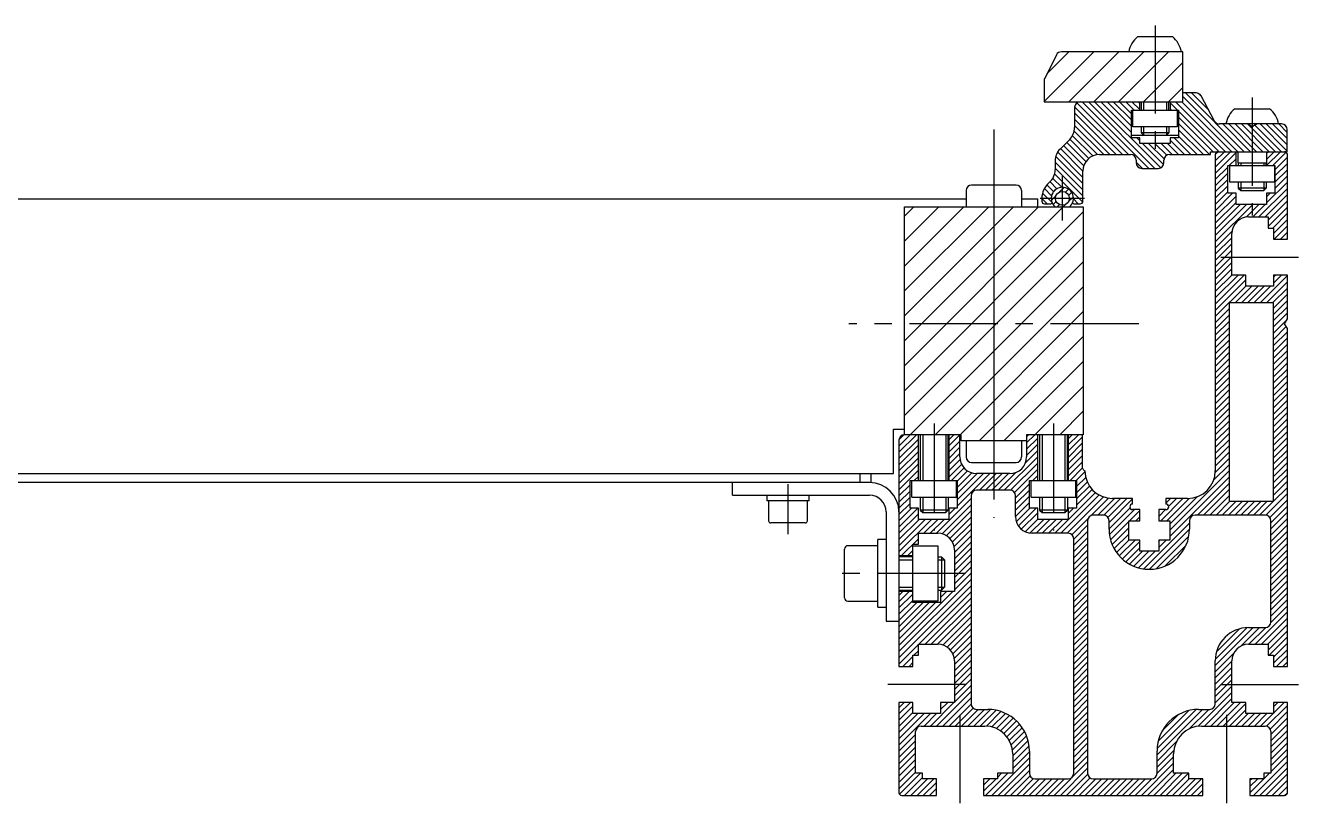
# Model space of a CAD drawing. Extents: x -10 to 3974, y -8 to 1001.
# Drawn here: x 3744.4 to 3973.7, y 66 to 206.8 of the extents above; entities that cross this region are included whole.
import ezdxf

# ---------------------------------------------------------------- set-up
doc = ezdxf.new("R2010")
doc.units = 0
doc.header["$LTSCALE"] = 0.5
doc.linetypes.add('CENTER', pattern=[50.8, 31.75, -6.35, 6.35, -6.35])
for name, color, linetype in [('MSM_CENTER', 1, 'CENTER'), ('MSM_CONTINUOUS', 7, 'CONTINUOUS'), ('MSM_NARROW', 5, 'CONTINUOUS')]:
    doc.layers.add(name, color=color, linetype=linetype)

msp = doc.modelspace()

# ---------------------------------------------------------------- linework, layer by layer
at = {"layer": 'MSM_CENTER'}
for p, q in [((3947.9, 206.75), (3947.9, 183.5)), ((3965.4, 193.75), (3965.4, 172.5)), ((3918.85, 188), (3918.85, 118)), ((3931.2, 171.6), (3931.2, 179.6)), ((3927.2, 175.6), (3935.2, 175.6)), ((3959.75, 165), (3973.75, 165)), ((3944.95, 153), (3892.75, 153)), ((3908.1, 135), (3908.1, 115.75)), ((3929.6, 135), (3929.6, 115.75)), ((3881.75, 124.1), (3881.75, 115.1)), ((3913.75, 108), (3889.95, 108)), ((3913.75, 88), (3899.75, 88)), ((3959.75, 88), (3973.75, 88)), ((3912.75, 82.5), (3912.75, 66)), ((3960.75, 82.5), (3960.75, 66))]:
    msp.add_line(p, q, dxfattribs=at)
at = {"layer": 'MSM_CONTINUOUS'}
for p, q in [((3944.77, 204.75), (3951.02, 204.75)), ((3952.9, 202), (3931.02, 202)), ((3952.9, 193), (3952.9, 202)), ((3930.12, 201.45), (3928.01, 197.21)), ((3927.9, 196.76), (3927.9, 193)), ((3927.9, 193), (3952.9, 193)), ((3945.15, 191.5), (3945.15, 193)), ((3945.4, 193), (3945.4, 191.5)), ((3950.4, 191.5), (3950.4, 193)), ((3950.65, 193), (3950.65, 191.5)), ((3955.3, 194.6), (3952.9, 194.6)), ((3958.62, 189.53), (3956.18, 194.07)), ((3933.4, 192), (3933.4, 188.34)), ((3943.65, 191.5), (3952.15, 191.5)), ((3943.65, 186.5), (3943.65, 191.5)), ((3943.9, 188.5), (3943.9, 191.5)), ((3951.9, 191.5), (3951.9, 188.5)), ((3952.15, 191.5), (3952.15, 186.5)), ((3962.27, 191.75), (3968.52, 191.75)), ((3951.9, 188.5), (3943.9, 188.5)), ((3945.4, 188.5), (3945.4, 187.43)), ((3950.4, 188.5), (3950.4, 187.43)), ((3970.7, 189), (3959.5, 189)), ((3965.4, 188.5), (3964.53, 189)), ((3966.27, 189), (3965.4, 188.5)), ((3932.52, 186.22), (3930.78, 184.48)), ((3943.65, 187), (3952.15, 187)), ((3945.15, 186.5), (3943.65, 186.5)), ((3945.15, 185.5), (3945.15, 186.5)), ((3950.4, 187.43), (3945.4, 187.43)), ((3945.4, 187.43), (3945.83, 187)), ((3949.97, 187), (3950.4, 187.43)), ((3950.65, 186.5), (3950.65, 185.5)), ((3952.15, 186.5), (3950.65, 186.5)), ((3971.7, 184), (3971.7, 188)), ((3950.65, 185.5), (3945.15, 185.5)), ((3957.9, 184), (3971.7, 184)), ((3957.9, 183.5), (3957.9, 184)), ((3962.5, 181.5), (3962.5, 184)), ((3962.8, 184), (3962.8, 182)), ((3968, 184), (3968, 181.5)), ((3929.9, 182.36), (3929.9, 180.74)), ((3937.9, 183.5), (3943.5, 183.5)), ((3944.5, 182.5), (3944.5, 182)), ((3949.5, 182), (3949.5, 182.5)), ((3950.5, 183.5), (3957.9, 183.5)), ((3958.75, 183.5), (3958.75, 126.51)), ((3961, 181.5), (3969.5, 181.5)), ((3961, 176.5), (3961, 181.5)), ((3961.4, 178.5), (3961.4, 181.5)), ((3962.8, 182), (3968, 182)), ((3962.9, 182), (3962.9, 181.5)), ((3967.9, 181.5), (3967.9, 182)), ((3969.4, 181.5), (3969.4, 178.5)), ((3969.5, 181.5), (3969.5, 176.5)), ((3971.75, 168.25), (3971.75, 183.5)), ((3934.9, 175.1), (3934.9, 180.5)), ((3945.5, 181), (3948.5, 181)), ((3913.85, 177), (3913.85, 174.08)), ((3922.85, 178), (3914.85, 178)), ((3923.85, 177), (3923.85, 174.08)), ((3969.4, 178.5), (3961.4, 178.5)), ((3962.9, 178.5), (3962.9, 177.43)), ((3967.9, 177.43), (3962.9, 177.43)), ((3962.9, 177.43), (3963.33, 177)), ((3963.33, 177), (3967.47, 177)), ((3967.47, 177), (3967.9, 177.43)), ((3967.9, 178.5), (3967.9, 177.43)), ((3539.65, 175.5), (3913.85, 175.5)), ((3923.85, 175.5), (3926.75, 175.5)), ((3926.75, 174.08), (3926.75, 175.5)), ((3927.5, 175.6), (3927.5, 175.1)), ((3928, 174.6), (3929.11, 174.6)), ((3933.29, 174.6), (3934.4, 174.6)), ((3962.5, 176.5), (3961, 176.5)), ((3962.5, 174.5), (3962.5, 176.5)), ((3968, 174.5), (3962.5, 174.5)), ((3968, 176.5), (3968, 174.5)), ((3969.5, 176.5), (3968, 176.5)), ((3902.75, 174.08), (3934.95, 174.08)), ((3902.75, 133), (3902.75, 174.08)), ((3918.85, 174.08), (3918.85, 131.92)), ((3934.95, 174.08), (3934.95, 133)), ((3964.75, 172.25), (3968.25, 172.25)), ((3968.25, 172.25), (3968.25, 170.25)), ((3968.25, 170.25), (3969.25, 170.25)), ((3969.25, 170.25), (3969.25, 168.25)), ((3961.75, 161.75), (3961.75, 169.25)), ((3969.25, 168.25), (3971.75, 168.25)), ((3964.25, 161.75), (3961.75, 161.75)), ((3964.25, 159.75), (3964.25, 161.75)), ((3971.75, 161.75), (3969.25, 161.75)), ((3969.25, 161.75), (3969.25, 159.75)), ((3971.75, 153.87), (3971.75, 161.75)), ((3969.25, 159.75), (3964.25, 159.75)), ((3969.25, 156.75), (3961.25, 156.75)), ((3961.25, 156.75), (3961.25, 121)), ((3969.25, 121), (3969.25, 156.75)), ((3971.25, 153), (3971.75, 153.87)), ((3971.75, 152.13), (3971.25, 153)), ((3971.75, 91.25), (3971.75, 152.13)), ((3900.75, 126), (3900.75, 134)), ((3900.75, 134), (3902.75, 134)), ((3901.75, 132), (3901.75, 91.25)), ((3912.95, 133), (3902.75, 133)), ((3905.25, 124.75), (3905.25, 133)), ((3905.6, 133), (3905.6, 124.75)), ((3910.6, 124.75), (3910.6, 133)), ((3910.75, 133), (3910.75, 124.75)), ((3912.75, 129), (3912.75, 133)), ((3912.95, 131.92), (3912.95, 133)), ((3924.75, 131.92), (3912.95, 131.92)), ((3913.85, 131.92), (3913.85, 129)), ((3923.85, 131.92), (3923.85, 129)), ((3924.75, 133), (3924.75, 129)), ((3934.95, 133), (3924.75, 133)), ((3926.75, 124.75), (3926.75, 133)), ((3927.1, 133), (3927.1, 124.75)), ((3932.1, 124.75), (3932.1, 133)), ((3932.25, 133), (3932.25, 124.75)), ((3934.85, 126.91), (3934.85, 133)), ((3914.85, 128), (3922.85, 128)), ((3552.75, 126), (3900.75, 126)), ((3896.75, 124.4), (3556.75, 124.4)), ((3871.75, 122.1), (3871.75, 124.4)), ((3894.75, 124.4), (3894.75, 126)), ((3896.75, 124.4), (3896.75, 126)), ((3903.75, 124.75), (3912.25, 124.75)), ((3903.75, 119.75), (3903.75, 124.75)), ((3904.1, 121.75), (3904.1, 124.75)), ((3912.1, 121.75), (3912.1, 124.75)), ((3912.25, 124.75), (3912.25, 119.75)), ((3921.75, 126), (3915.75, 126)), ((3925.25, 124.75), (3933.75, 124.75)), ((3925.25, 119.75), (3925.25, 124.75)), ((3925.6, 121.75), (3925.6, 124.75)), ((3933.6, 121.75), (3933.6, 124.75)), ((3933.75, 124.75), (3933.75, 119.75)), ((3871.75, 122.1), (3896.45, 122.1)), ((3877.95, 122.1), (3877.95, 121.1)), ((3885.55, 121.1), (3885.55, 122.1)), ((3904.1, 121.75), (3912.1, 121.75)), ((3905.6, 121.75), (3905.6, 119.43)), ((3910.6, 121.75), (3910.6, 119.43)), ((3914.75, 122), (3914.75, 84.5)), ((3921.75, 123), (3915.75, 123)), ((3922.75, 118.25), (3922.75, 122)), ((3925.6, 121.75), (3933.6, 121.75)), ((3927.1, 121.75), (3927.1, 119.43)), ((3932.1, 121.75), (3932.1, 119.43)), ((3885.55, 121.1), (3877.95, 121.1)), ((3878.25, 121.1), (3878.25, 117.5)), ((3885.25, 117.5), (3885.25, 121.1)), ((3905.25, 119.75), (3903.75, 119.75)), ((3905.25, 117.75), (3905.25, 119.75)), ((3910.6, 119.43), (3905.6, 119.43)), ((3905.6, 119.43), (3906.03, 119)), ((3910.17, 119), (3910.6, 119.43)), ((3910.75, 119.75), (3910.75, 117.75)), ((3912.25, 119.75), (3910.75, 119.75)), ((3926.75, 119.75), (3925.25, 119.75)), ((3926.75, 117.75), (3926.75, 119.75)), ((3932.1, 119.43), (3927.1, 119.43)), ((3927.1, 119.43), (3927.53, 119)), ((3931.67, 119), (3932.1, 119.43)), ((3932.25, 119.75), (3932.25, 117.75)), ((3933.75, 119.75), (3932.25, 119.75)), ((3943.85, 121.51), (3940.25, 121.51)), ((3943.85, 120.51), (3943.85, 121.51)), ((3945.15, 119.51), (3943.85, 119.51)), ((3945.15, 117.51), (3945.15, 119.51)), ((3948.55, 119.51), (3948.55, 117.51)), ((3949.85, 119.51), (3948.55, 119.51)), ((3949.85, 121.51), (3949.85, 120.51)), ((3953.75, 121.51), (3949.85, 121.51)), ((3961.25, 121), (3969.25, 121)), ((3884.85, 117.1), (3878.65, 117.1)), ((3899.45, 119.1), (3899.45, 99.4)), ((3910.75, 117.75), (3905.25, 117.75)), ((3906.03, 119), (3910.17, 119)), ((3932.25, 117.75), (3926.75, 117.75)), ((3927.53, 119), (3931.67, 119)), ((3935.75, 117.5), (3935.75, 72)), ((3938.6, 118.5), (3936.75, 118.5)), ((3939.6, 116), (3939.6, 117.5)), ((3943.15, 117.51), (3945.15, 117.51)), ((3943.15, 114.01), (3943.15, 117.51)), ((3948.55, 117.51), (3950.55, 117.51)), ((3950.55, 117.51), (3950.55, 114.01)), ((3954.1, 117.5), (3954.1, 116)), ((3967.75, 118.5), (3955.1, 118.5)), ((3968.75, 99.25), (3968.75, 117.5)), ((3905.25, 115.25), (3908.75, 115.25)), ((3905.25, 113.25), (3905.25, 115.25)), ((3932.25, 115.25), (3925.75, 115.25)), ((3891.95, 103.6), (3891.95, 112.4)), ((3897.95, 113), (3892.55, 113)), ((3897.95, 101.9), (3897.95, 114.1)), ((3899.45, 114.1), (3897.95, 114.1)), ((3904.25, 102.75), (3904.25, 113.25)), ((3904.25, 113.25), (3905.25, 113.25)), ((3904.25, 113), (3908.75, 113)), ((3908.75, 113), (3908.75, 103)), ((3933.25, 72), (3933.25, 114.25)), ((3945.15, 114.01), (3943.15, 114.01)), ((3945.15, 112.01), (3945.15, 114.01)), ((3948.55, 114.01), (3948.55, 112.01)), ((3950.55, 114.01), (3948.55, 114.01)), ((3901.75, 111.25), (3904.25, 111.25)), ((3904.25, 111), (3901.75, 111)), ((3908.75, 111), (3909.41, 111)), ((3909.95, 110.46), (3909.41, 111)), ((3909.41, 111), (3909.41, 105)), ((3909.95, 110.46), (3909.95, 105.54)), ((3911.75, 112.25), (3911.75, 104.75)), ((3948.55, 112.01), (3945.15, 112.01)), ((3909.41, 105), (3909.95, 105.54)), ((3901.75, 105), (3904.25, 105)), ((3904.25, 104.75), (3901.75, 104.75)), ((3908.75, 105), (3909.41, 105)), ((3909.25, 104.75), (3909.25, 102.75)), ((3911.75, 104.75), (3909.25, 104.75)), ((3892.55, 103), (3897.95, 103)), ((3897.95, 101.9), (3899.45, 101.9)), ((3908.75, 103), (3904.25, 103)), ((3909.25, 102.75), (3904.25, 102.75)), ((3899.45, 99.4), (3901.75, 99.4)), ((3964.75, 98.25), (3967.75, 98.25)), ((3905.25, 95.25), (3908.75, 95.25)), ((3905.25, 93.25), (3905.25, 95.25)), ((3964.75, 95.25), (3968.25, 95.25)), ((3968.25, 95.25), (3968.25, 93.25)), ((3904.25, 91.25), (3904.25, 93.25)), ((3904.25, 93.25), (3905.25, 93.25)), ((3911.75, 92.25), (3911.75, 84.75)), ((3958.75, 84.5), (3958.75, 92.25)), ((3961.75, 84.75), (3961.75, 92.25)), ((3968.25, 93.25), (3969.25, 93.25)), ((3969.25, 93.25), (3969.25, 91.25)), ((3901.75, 91.25), (3904.25, 91.25)), ((3969.25, 91.25), (3971.75, 91.25)), ((3901.75, 84.75), (3901.75, 68.5)), ((3904.25, 84.75), (3901.75, 84.75)), ((3904.25, 82.75), (3904.25, 84.75)), ((3909.25, 82.75), (3904.25, 82.75)), ((3909.25, 84.75), (3909.25, 82.75)), ((3911.75, 84.75), (3909.25, 84.75)), ((3915.75, 83.5), (3917.75, 83.5)), ((3955.75, 83.5), (3957.75, 83.5)), ((3964.25, 84.75), (3961.75, 84.75)), ((3964.25, 82.75), (3964.25, 84.75)), ((3969.25, 82.75), (3964.25, 82.75)), ((3969.25, 84.75), (3969.25, 82.75)), ((3971.75, 84.75), (3969.25, 84.75)), ((3971.75, 68.5), (3971.75, 84.75)), ((3905.75, 80.5), (3917.25, 80.5)), ((3956.25, 80.5), (3967.75, 80.5)), ((3904.75, 72), (3904.75, 79.5)), ((3968.75, 79.5), (3968.75, 72)), ((3925.25, 76), (3925.25, 72)), ((3948.25, 72), (3948.25, 76)), ((3922.25, 75.5), (3922.25, 72)), ((3951.25, 72), (3951.25, 75.5)), ((3906, 72), (3904.75, 72)), ((3906, 71), (3906, 72)), ((3919.5, 72), (3919.5, 71)), ((3922.25, 72), (3919.5, 72)), ((3954, 72), (3951.25, 72)), ((3954, 71), (3954, 72)), ((3967.5, 72), (3967.5, 71)), ((3968.75, 72), (3967.5, 72)), ((3908.5, 71), (3906, 71)), ((3908.5, 68), (3908.5, 71)), ((3917, 71), (3917, 68)), ((3919.5, 71), (3917, 71)), ((3926.25, 71), (3932.25, 71)), ((3936.75, 71), (3947.25, 71)), ((3956.5, 71), (3954, 71)), ((3956.5, 68), (3956.5, 71)), ((3965, 71), (3965, 68)), ((3967.5, 71), (3965, 71)), ((3902.25, 68), (3908.5, 68)), ((3917, 68), (3956.5, 68)), ((3965, 68), (3971.25, 68))]:
    msp.add_line(p, q, dxfattribs=at)
msp.add_circle((3931.2, 175.6), 1.25, dxfattribs=at)
for centre, radius, start, end in [((3947.81, 201.1), 4.75, 129.7731, 169.0684), ((3947.99, 201.1), 4.75, 10.9316, 50.2269), ((3931.02, 201), 1, 90, 153.4349), ((3928.9, 196.76), 1, 153.4349, 180), ((3934.4, 192), 1, 90, 180), ((3955.3, 193.6), 1, 28.1786, 90), ((3965.31, 188.1), 4.75, 129.7731, 169.0684), ((3965.49, 188.1), 4.75, 10.9316, 50.2269), ((3930.4, 188.34), 3, 315, 0), ((3959.5, 190), 1, 208.1786, 270), ((3970.7, 188), 1, 360, 90), ((3932.9, 182.36), 3, 135, 180), ((3959.25, 183.5), 0.5, 90, 180), ((3971.25, 183.5), 0.5, 360, 90), ((3937.9, 180.5), 3, 90, 180), ((3943.5, 182.5), 1, 360, 90), ((3945.5, 182), 1, 180, 270), ((3948.5, 182), 1, 270, 0), ((3950.5, 182.5), 1, 90, 180), ((3926.9, 180.74), 3, 309.9255, 360), ((3914.85, 177), 1, 90, 180), ((3922.85, 177), 1, 0, 90), ((3931.2, 175.6), 3.7, 129.9255, 180), ((3931.2, 175.6), 2, 310.5358, 229.4642), ((3928, 175.1), 0.5, 180, 270), ((3929.11, 174.9), 0.3, 270, 333.3458), ((3933.29, 174.9), 0.3, 206.6542, 270), ((3934.4, 175.1), 0.5, 270, 360), ((3964.75, 169.25), 3, 90, 180), ((3902.75, 132), 1, 90, 180), ((3915.75, 129), 3, 180, 270), ((3914.85, 129), 1, 180, 270), ((3921.75, 129), 3, 270, 0), ((3922.85, 129), 1, 270, 360), ((3935.73, 127.38), 1, 208.5701, 241.4299), ((3940.25, 126.51), 5, 180, 270), ((3953.75, 126.51), 5, 270, 360), ((3896.45, 119.1), 5.3, 0, 90), ((3896.45, 119.1), 3, 360, 90), ((3915.75, 122), 1, 90, 180), ((3921.75, 122), 1, 360, 90), ((3943.85, 120.01), 0.5, 90, 270), ((3949.85, 120.01), 0.5, 270, 90), ((3878.65, 117.5), 0.4, 180, 270), ((3884.85, 117.5), 0.4, 270, 0), ((3925.75, 118.25), 3, 180, 270), ((3936.75, 117.5), 1, 90, 180), ((3938.6, 117.5), 1, 360, 90), ((3955.1, 117.5), 1, 90, 180), ((3967.75, 117.5), 1, 360, 90), ((3908.75, 112.25), 3, 360, 90), ((3932.25, 114.25), 1, 360, 90), ((3946.85, 116), 7.25, 180, 0), ((3892.55, 112.4), 0.6, 90, 180), ((3892.55, 103.6), 0.6, 180, 270), ((3967.75, 99.25), 1, 270, 0), ((3964.75, 92.25), 6, 90, 180), ((3908.75, 92.25), 3, 360, 90), ((3964.75, 92.25), 3, 90, 180), ((3915.75, 84.5), 1, 180, 270), ((3917.75, 76), 7.5, 0, 90), ((3955.75, 76), 7.5, 90, 180), ((3957.75, 84.5), 1, 270, 0), ((3905.75, 79.5), 1, 90, 180), ((3917.25, 75.5), 5, 0, 90), ((3956.25, 75.5), 5, 90, 180), ((3967.75, 79.5), 1, 360, 90), ((3926.25, 72), 1, 180, 270), ((3932.25, 72), 1, 270, 0), ((3936.75, 72), 1, 180, 270), ((3947.25, 72), 1, 270, 0), ((3902.25, 68.5), 0.5, 180, 270), ((3971.25, 68.5), 0.5, 270, 0)]:
    msp.add_arc(centre, radius, start, end, dxfattribs=at)
at = {"layer": 'MSM_NARROW'}
for p, q in [((3927.9, 193.03), (3936.87, 202)), ((3928.42, 198.04), (3932.38, 202)), ((3932.36, 193), (3941.36, 202)), ((3936.85, 193), (3945.85, 202)), ((3941.34, 193), (3950.34, 202)), ((3945.83, 193), (3952.9, 200.07)), ((3950.32, 193), (3952.9, 195.58)), ((3943.13, 183.5), (3933.82, 192.81)), ((3946.75, 181), (3934.75, 193)), ((3947.88, 181), (3935.88, 193)), ((3948.91, 181.09), (3937, 193)), ((3943.65, 187.47), (3938.12, 193)), ((3943.65, 188.59), (3939.24, 193)), ((3943.65, 189.72), (3940.37, 193)), ((3943.65, 190.84), (3941.49, 193)), ((3944.11, 191.5), (3942.61, 193)), ((3945.15, 191.58), (3943.73, 193)), ((3945.15, 192.71), (3944.86, 193)), ((3945.83, 193), (3945.83, 191.5)), ((3949.97, 193), (3949.97, 191.5)), ((3951.97, 191.5), (3950.65, 192.82)), ((3960.59, 184), (3951.59, 193)), ((3961.71, 184), (3952.71, 193)), ((3962.84, 184), (3952.9, 193.94)), ((3963.96, 184), (3953.36, 194.6)), ((3957.54, 191.55), (3954.48, 194.6)), ((3956.24, 193.96), (3955.68, 194.52)), ((3940.89, 183.5), (3933.4, 190.99)), ((3942.01, 183.5), (3933.41, 192.1)), ((3950.85, 191.5), (3950.65, 191.7)), ((3959.47, 184), (3952.15, 191.32)), ((3939.76, 183.5), (3933.4, 189.86)), ((3938.64, 183.5), (3933.4, 188.74)), ((3945.83, 188.5), (3945.83, 187)), ((3949.97, 188.5), (3949.97, 187)), ((3958.35, 184), (3952.15, 190.2)), ((3957.72, 183.5), (3952.15, 189.07)), ((3965.08, 184), (3960.08, 189)), ((3966.2, 184), (3961.2, 189)), ((3967.33, 184), (3962.33, 189)), ((3968.45, 184), (3963.45, 189)), ((3969.57, 184), (3964.62, 188.95)), ((3970.69, 184), (3965.9, 188.79)), ((3971.7, 184.12), (3966.82, 189)), ((3971.7, 185.24), (3967.94, 189)), ((3971.7, 186.36), (3969.06, 189)), ((3971.7, 187.49), (3970.19, 189)), ((3935.97, 182.8), (3932.54, 186.24)), ((3936.66, 183.23), (3933.02, 186.88)), ((3937.54, 183.48), (3933.33, 187.69)), ((3945.15, 185.97), (3944.62, 186.5)), ((3953.23, 183.5), (3950.65, 186.08)), ((3954.36, 183.5), (3951.36, 186.5)), ((3956.6, 183.5), (3952.15, 187.95)), ((3955.48, 183.5), (3952.15, 186.83)), ((3934.9, 179.38), (3930.35, 183.93)), ((3934.9, 180.51), (3930.85, 184.55)), ((3935.06, 181.47), (3931.41, 185.11)), ((3935.44, 182.21), (3931.98, 185.68)), ((3949.44, 181.68), (3945.62, 185.5)), ((3949.53, 182.72), (3946.74, 185.5)), ((3950, 183.37), (3947.87, 185.5)), ((3950.99, 183.5), (3948.99, 185.5)), ((3952.11, 183.5), (3950.11, 185.5)), ((3957.85, 183.5), (3957.9, 183.55)), ((3958.75, 183.47), (3959.28, 184)), ((3958.75, 182.35), (3960.4, 184)), ((3958.75, 181.23), (3961.52, 184)), ((3958.75, 180.1), (3962.5, 183.85)), ((3968, 181.5), (3970.5, 184)), ((3968, 182.62), (3969.38, 184)), ((3968, 183.74), (3968.26, 184)), ((3969.13, 181.5), (3971.54, 183.91)), ((3934.9, 177.14), (3929.9, 182.14)), ((3934.9, 178.26), (3930.01, 183.15)), ((3945.63, 181), (3944.5, 182.13)), ((3958.75, 178.98), (3961, 181.23)), ((3961.27, 181.5), (3962.5, 182.73)), ((3962.39, 181.5), (3962.5, 181.61)), ((3963.33, 182), (3963.33, 181.5)), ((3967.47, 182), (3967.47, 181.5)), ((3969.5, 180.75), (3971.75, 183)), ((3969.5, 179.63), (3971.75, 181.88)), ((3931.08, 177.59), (3929.47, 179.2)), ((3934.87, 174.93), (3929.8, 179.99)), ((3934.9, 176.02), (3929.9, 181.02)), ((3958.75, 177.86), (3961, 180.11)), ((3958.75, 176.74), (3961, 178.99)), ((3969.5, 178.51), (3971.75, 180.76)), ((3969.5, 177.38), (3971.75, 179.63)), ((3929.25, 176.05), (3927.95, 177.36)), ((3929.61, 176.81), (3928.4, 178.02)), ((3930.21, 177.34), (3928.98, 178.57)), ((3929.53, 176.7), (3930.09, 177.27)), ((3930.69, 176.74), (3931.52, 177.57)), ((3931.78, 176.71), (3932.33, 177.25)), ((3932.33, 176.13), (3932.88, 176.68)), ((3958.75, 175.61), (3961, 177.86)), ((3958.75, 174.49), (3961, 176.74)), ((3963.33, 178.5), (3963.33, 177)), ((3966.61, 172.25), (3971.75, 177.39)), ((3967.47, 178.5), (3967.47, 177)), ((3968, 174.76), (3971.75, 178.51)), ((3902.75, 145.43), (3931.85, 174.54)), ((3928.46, 174.6), (3927.5, 175.56)), ((3929.36, 174.82), (3927.63, 176.55)), ((3929.23, 175.28), (3930.06, 176.11)), ((3929.55, 174.47), (3930.09, 175.02)), ((3930.28, 174.08), (3930.67, 174.47)), ((3932.26, 174.95), (3933.18, 175.86)), ((3934.07, 174.6), (3933.2, 175.48)), ((3958.75, 173.37), (3961.88, 176.5)), ((3958.75, 172.25), (3962.5, 176)), ((3958.75, 171.12), (3962.5, 174.87)), ((3958.75, 170), (3963.25, 174.5)), ((3958.75, 168.88), (3964.37, 174.5)), ((3958.75, 167.76), (3965.49, 174.5)), ((3964.34, 172.22), (3966.62, 174.5)), ((3965.49, 172.25), (3967.74, 174.5)), ((3967.73, 172.25), (3971.75, 176.27)), ((3968, 175.88), (3968.62, 176.5)), ((3968.25, 171.64), (3971.75, 175.14)), ((3902.75, 172.37), (3904.46, 174.08)), ((3902.75, 167.88), (3908.95, 174.08)), ((3902.75, 163.39), (3913.44, 174.08)), ((3902.75, 158.9), (3917.93, 174.08)), ((3902.75, 154.41), (3922.42, 174.08)), ((3902.75, 149.92), (3926.91, 174.08)), ((3902.75, 140.94), (3934.95, 173.14)), ((3968.25, 170.52), (3971.75, 174.02)), ((3969.1, 170.25), (3971.75, 172.9)), ((3969.25, 169.28), (3971.75, 171.78)), ((3969.35, 168.25), (3971.75, 170.65)), ((3902.75, 136.45), (3934.95, 168.65)), ((3958.75, 166.63), (3961.78, 169.66)), ((3958.75, 165.51), (3961.75, 168.51)), ((3970.47, 168.25), (3971.75, 169.53)), ((3971.59, 168.25), (3971.75, 168.41)), ((3958.75, 164.39), (3961.75, 167.39)), ((3958.75, 163.27), (3961.75, 166.27)), ((3903.79, 133), (3934.95, 164.16)), ((3958.75, 162.14), (3961.75, 165.14)), ((3958.75, 161.02), (3961.75, 164.02)), ((3958.75, 159.9), (3961.75, 162.9)), ((3958.75, 158.78), (3961.75, 161.78)), ((3958.75, 157.65), (3962.85, 161.75)), ((3958.75, 156.53), (3963.97, 161.75)), ((3958.75, 155.41), (3964.25, 160.91)), ((3966.83, 156.75), (3971.75, 161.67)), ((3969.25, 161.42), (3969.58, 161.75)), ((3969.25, 160.29), (3970.71, 161.75)), ((3908.28, 133), (3934.95, 159.67)), ((3958.75, 154.29), (3964.25, 159.79)), ((3962.34, 156.75), (3965.34, 159.75)), ((3963.46, 156.75), (3966.46, 159.75)), ((3964.58, 156.75), (3967.58, 159.75)), ((3965.71, 156.75), (3968.71, 159.75)), ((3967.95, 156.75), (3971.75, 160.55)), ((3969.07, 156.75), (3971.75, 159.43)), ((3969.25, 155.8), (3971.75, 158.3)), ((3969.25, 154.68), (3971.75, 157.18)), ((3969.25, 153.56), (3971.75, 156.06)), ((3912.77, 133), (3934.95, 155.18)), ((3958.75, 153.16), (3961.25, 155.66)), ((3958.75, 152.04), (3961.25, 154.54)), ((3969.25, 152.44), (3971.75, 154.94)), ((3969.25, 151.31), (3971.68, 153.74)), ((3958.75, 150.92), (3961.25, 153.42)), ((3958.75, 149.79), (3961.25, 152.29)), ((3969.25, 150.19), (3971.55, 152.49)), ((3969.25, 149.07), (3971.75, 151.57)), ((3916.18, 131.92), (3934.95, 150.69)), ((3958.75, 148.67), (3961.25, 151.17)), ((3958.75, 147.55), (3961.25, 150.05)), ((3969.25, 147.95), (3971.75, 150.45)), ((3969.25, 146.82), (3971.75, 149.32)), ((3958.75, 146.43), (3961.25, 148.93)), ((3958.75, 145.3), (3961.25, 147.8)), ((3969.25, 145.7), (3971.75, 148.2)), ((3969.25, 144.58), (3971.75, 147.08)), ((3920.67, 131.92), (3934.95, 146.2)), ((3958.75, 144.18), (3961.25, 146.68)), ((3958.75, 143.06), (3961.25, 145.56)), ((3969.25, 143.46), (3971.75, 145.96)), ((3969.25, 142.33), (3971.75, 144.83)), ((3958.75, 141.94), (3961.25, 144.44)), ((3958.75, 140.81), (3961.25, 143.31)), ((3969.25, 141.21), (3971.75, 143.71)), ((3969.25, 140.09), (3971.75, 142.59)), ((3926.24, 133), (3934.95, 141.71)), ((3958.75, 139.69), (3961.25, 142.19)), ((3958.75, 138.57), (3961.25, 141.07)), ((3958.75, 137.45), (3961.25, 139.95)), ((3969.25, 138.97), (3971.75, 141.47)), ((3969.25, 137.84), (3971.75, 140.34)), ((3958.75, 136.32), (3961.25, 138.82)), ((3958.75, 135.2), (3961.25, 137.7)), ((3969.25, 136.72), (3971.75, 139.22)), ((3969.25, 135.6), (3971.75, 138.1)), ((3930.73, 133), (3934.95, 137.22)), ((3958.75, 134.08), (3961.25, 136.58)), ((3958.75, 132.96), (3961.25, 135.46)), ((3969.25, 134.48), (3971.75, 136.98)), ((3969.25, 133.35), (3971.75, 135.85)), ((3958.75, 131.83), (3961.25, 134.33)), ((3958.75, 130.71), (3961.25, 133.21)), ((3969.25, 132.23), (3971.75, 134.73)), ((3969.25, 131.11), (3971.75, 133.61)), ((3901.75, 130.96), (3903.79, 133)), ((3901.75, 129.84), (3904.91, 133)), ((3901.75, 128.72), (3905.25, 132.22)), ((3901.75, 127.59), (3905.25, 131.09)), ((3901.76, 132.1), (3902.65, 132.99)), ((3906.03, 133), (3906.03, 124.75)), ((3910.17, 133), (3910.17, 124.75)), ((3910.75, 132.1), (3911.65, 133)), ((3910.75, 130.98), (3912.75, 132.98)), ((3910.75, 129.86), (3912.75, 131.86)), ((3924.75, 132.63), (3925.12, 133)), ((3924.75, 131.51), (3926.24, 133)), ((3924.75, 130.39), (3926.75, 132.39)), ((3924.75, 129.27), (3926.75, 131.27)), ((3927.53, 133), (3927.53, 124.75)), ((3931.67, 133), (3931.67, 124.75)), ((3932.25, 131.15), (3934.1, 133)), ((3932.25, 132.28), (3932.97, 133)), ((3932.25, 130.03), (3934.85, 132.63)), ((3932.25, 128.91), (3934.85, 131.51)), ((3958.75, 129.59), (3961.25, 132.09)), ((3958.75, 128.47), (3961.25, 130.97)), ((3969.25, 129.99), (3971.75, 132.49)), ((3969.25, 128.86), (3971.75, 131.36)), ((3901.75, 126.47), (3905.25, 129.97)), ((3901.75, 125.35), (3905.25, 128.85)), ((3910.75, 128.74), (3912.75, 130.74)), ((3910.75, 127.61), (3912.75, 129.61)), ((3910.75, 126.49), (3912.79, 128.53)), ((3920.73, 123), (3926.75, 129.02)), ((3924.55, 127.94), (3926.75, 130.14)), ((3932.25, 127.79), (3934.85, 130.39)), ((3932.25, 126.66), (3934.85, 129.26)), ((3958.73, 126.2), (3961.25, 128.72)), ((3958.75, 127.34), (3961.25, 129.84)), ((3969.25, 127.74), (3971.75, 130.24)), ((3969.25, 126.62), (3971.75, 129.12)), ((3901.75, 124.23), (3905.25, 127.73)), ((3901.75, 123.1), (3905.25, 126.6)), ((3910.75, 125.37), (3913.06, 127.68)), ((3911.25, 124.75), (3913.51, 127.01)), ((3912.25, 124.62), (3914.11, 126.49)), ((3919.61, 123), (3922.81, 126.2)), ((3921.85, 123), (3926.75, 127.9)), ((3922.56, 122.59), (3926.75, 126.78)), ((3932.25, 125.54), (3934.85, 128.14)), ((3932.58, 124.75), (3934.85, 127.02)), ((3933.71, 124.75), (3935.26, 126.31)), ((3950.55, 115.78), (3961.25, 126.48)), ((3958.44, 124.79), (3961.25, 127.6)), ((3969.25, 125.5), (3971.75, 128)), ((3969.25, 124.37), (3971.75, 126.87)), ((3901.75, 121.98), (3903.75, 123.98)), ((3904.52, 124.75), (3905.25, 125.48)), ((3912.25, 123.5), (3914.88, 126.13)), ((3912.25, 121.26), (3916.99, 126)), ((3912.25, 122.38), (3915.87, 126)), ((3912.25, 120.13), (3918.12, 126)), ((3916.24, 123), (3919.24, 126)), ((3917.36, 123), (3920.36, 126)), ((3918.48, 123), (3921.48, 126)), ((3922.75, 121.65), (3925.25, 124.15)), ((3925.85, 124.75), (3926.75, 125.65)), ((3933.75, 123.67), (3935.4, 125.32)), ((3933.75, 122.55), (3935.68, 124.48)), ((3950.55, 114.65), (3961.25, 125.35)), ((3955.52, 118.5), (3961.25, 124.23)), ((3969.25, 123.25), (3971.75, 125.75)), ((3969.25, 122.13), (3971.75, 124.63)), ((3901.75, 120.86), (3903.75, 122.86)), ((3901.75, 119.74), (3903.75, 121.74)), ((3906.03, 121.75), (3906.03, 119)), ((3910.17, 121.75), (3910.17, 119)), ((3922.75, 120.53), (3925.25, 123.03)), ((3922.75, 119.41), (3925.25, 121.91)), ((3927.53, 121.75), (3927.53, 119)), ((3929.82, 115.25), (3937.15, 122.58)), ((3930.94, 115.25), (3937.83, 122.14)), ((3931.67, 121.75), (3931.67, 119)), ((3932.06, 115.25), (3938.6, 121.79)), ((3933.75, 121.43), (3936.08, 123.76)), ((3933.75, 120.3), (3936.57, 123.13)), ((3950.55, 116.9), (3955.46, 121.81)), ((3956.64, 118.5), (3961.25, 123.11)), ((3957.76, 118.5), (3961.25, 121.99)), ((3967.85, 118.49), (3971.75, 122.38)), ((3969.25, 121.01), (3971.75, 123.51)), ((3901.75, 118.61), (3903.75, 120.61)), ((3901.75, 117.49), (3904.01, 119.75)), ((3901.75, 116.37), (3905.13, 119.75)), ((3908.49, 115.25), (3914.75, 121.51)), ((3909.51, 115.15), (3914.75, 120.39)), ((3910.75, 118.63), (3911.87, 119.75)), ((3922.75, 118.29), (3925.25, 120.79)), ((3922.9, 117.31), (3925.34, 119.75)), ((3923.27, 116.56), (3926.46, 119.75)), ((3932.25, 119.72), (3932.28, 119.75)), ((3932.25, 118.8), (3933.2, 119.75)), ((3936.34, 118.4), (3939.5, 121.57)), ((3937.56, 118.5), (3940.56, 121.51)), ((3938.67, 118.49), (3941.69, 121.51)), ((3939.4, 118.09), (3942.81, 121.51)), ((3939.6, 117.17), (3943.85, 121.42)), ((3939.6, 116.05), (3943.39, 119.84)), ((3939.68, 115.01), (3944.18, 119.51)), ((3943.3, 117.51), (3945.15, 119.36)), ((3948.55, 119.39), (3948.67, 119.51)), ((3948.55, 118.27), (3949.79, 119.51)), ((3948.91, 117.51), (3952.91, 121.51)), ((3949.85, 120.69), (3950.67, 121.51)), ((3950.03, 117.51), (3954.05, 121.52)), ((3950.34, 120.06), (3951.79, 121.51)), ((3958.89, 118.5), (3961.39, 121)), ((3960.01, 118.5), (3962.51, 121)), ((3961.13, 118.5), (3963.63, 121)), ((3962.25, 118.5), (3964.75, 121)), ((3963.38, 118.5), (3965.88, 121)), ((3964.5, 118.5), (3967, 121)), ((3965.62, 118.5), (3968.12, 121)), ((3966.74, 118.5), (3969.24, 121)), ((3968.56, 118.07), (3971.75, 121.26)), ((3968.75, 117.14), (3971.75, 120.14)), ((3901.75, 115.25), (3905.25, 118.75)), ((3901.75, 114.12), (3905.38, 117.75)), ((3901.75, 113), (3906.5, 117.75)), ((3901.75, 111.88), (3907.62, 117.75)), ((3906.24, 115.25), (3908.74, 117.75)), ((3907.37, 115.25), (3909.87, 117.75)), ((3910.3, 114.82), (3914.75, 119.27)), ((3910.92, 114.32), (3914.75, 118.14)), ((3911.4, 113.67), (3914.75, 117.02)), ((3923.8, 115.97), (3926.75, 118.92)), ((3924.48, 115.53), (3926.75, 117.79)), ((3925.35, 115.28), (3927.83, 117.75)), ((3926.45, 115.25), (3928.95, 117.75)), ((3927.57, 115.25), (3930.07, 117.75)), ((3928.7, 115.25), (3931.2, 117.75)), ((3932.92, 114.99), (3935.85, 117.91)), ((3939.87, 114.07), (3943.15, 117.36)), ((3944.42, 117.51), (3945.15, 118.23)), ((3945.85, 108.83), (3954.1, 117.08)), ((3968.75, 116.02), (3971.75, 119.02)), ((3968.75, 114.89), (3971.75, 117.89)), ((3911.69, 112.84), (3914.75, 115.9)), ((3911.75, 111.78), (3914.75, 114.78)), ((3933.25, 114.19), (3935.75, 116.69)), ((3933.25, 113.07), (3935.75, 115.57)), ((3940.15, 113.23), (3943.15, 116.23)), ((3940.52, 112.48), (3943.15, 115.11)), ((3946.89, 108.75), (3954.1, 115.96)), ((3948.13, 108.87), (3953.98, 114.72)), ((3968.75, 113.77), (3971.75, 116.77)), ((3968.75, 112.65), (3971.75, 115.65)), ((3902.24, 111.25), (3905.25, 114.26)), ((3911.75, 110.65), (3914.75, 113.65)), ((3911.75, 109.53), (3914.75, 112.53)), ((3933.25, 111.95), (3935.75, 114.45)), ((3933.25, 110.82), (3935.75, 113.32)), ((3940.95, 111.79), (3943.17, 114.01)), ((3941.45, 111.17), (3944.29, 114.01)), ((3942.01, 110.61), (3945.15, 113.74)), ((3942.64, 110.11), (3945.15, 112.62)), ((3948.55, 113.78), (3948.78, 114.01)), ((3948.55, 112.65), (3949.9, 114.01)), ((3949.74, 109.36), (3953.49, 113.11)), ((3968.75, 111.53), (3971.75, 114.53)), ((3968.75, 110.4), (3971.75, 113.4)), ((3901.75, 110.46), (3904.25, 110.46)), ((3903.37, 111.25), (3904.25, 112.13)), ((3908.75, 110.46), (3909.95, 110.46)), ((3911.75, 108.41), (3914.75, 111.41)), ((3911.75, 107.29), (3914.75, 110.29)), ((3933.25, 109.7), (3935.75, 112.2)), ((3933.25, 108.58), (3935.75, 111.08)), ((3943.32, 109.67), (3945.66, 112.01)), ((3944.08, 109.3), (3946.78, 112.01)), ((3944.92, 109.02), (3947.9, 112.01)), ((3968.75, 109.28), (3971.75, 112.28)), ((3968.75, 108.16), (3971.75, 111.16)), ((3911.75, 106.16), (3914.75, 109.16)), ((3911.75, 105.04), (3914.75, 108.04)), ((3933.25, 107.46), (3935.75, 109.96)), ((3933.25, 106.33), (3935.75, 108.83)), ((3968.75, 107.04), (3971.75, 110.04)), ((3968.75, 105.91), (3971.75, 108.91)), ((3901.75, 93.92), (3914.75, 106.92)), ((3901.75, 92.79), (3914.75, 105.79)), ((3901.75, 105.54), (3904.25, 105.54)), ((3908.75, 105.54), (3909.95, 105.54)), ((3933.25, 105.21), (3935.75, 107.71)), ((3933.25, 104.09), (3935.75, 106.59)), ((3968.75, 104.79), (3971.75, 107.79)), ((3968.75, 103.67), (3971.75, 106.67)), ((3968.75, 102.55), (3971.75, 105.55)), ((3901.75, 104.02), (3902.48, 104.75)), ((3901.75, 102.9), (3903.6, 104.75)), ((3901.75, 95.04), (3911.46, 104.75)), ((3901.75, 101.78), (3904.25, 104.28)), ((3905.33, 95.25), (3914.75, 104.67)), ((3906.45, 95.25), (3914.75, 103.55)), ((3909.25, 103.66), (3910.34, 104.75)), ((3933.25, 102.97), (3935.75, 105.47)), ((3933.25, 101.84), (3935.75, 104.34)), ((3968.75, 101.42), (3971.75, 104.42)), ((3968.75, 100.3), (3971.75, 103.3)), ((3901.75, 100.65), (3904.25, 103.15)), ((3901.75, 99.53), (3904.97, 102.75)), ((3901.75, 98.41), (3906.09, 102.75)), ((3901.75, 97.29), (3907.21, 102.75)), ((3901.75, 96.16), (3908.34, 102.75)), ((3907.57, 95.25), (3914.75, 102.43)), ((3908.7, 95.25), (3914.75, 101.3)), ((3933.25, 100.72), (3935.75, 103.22)), ((3933.25, 99.6), (3935.75, 102.1)), ((3933.25, 98.48), (3935.75, 100.98)), ((3965.94, 95.25), (3971.75, 101.06)), ((3968.74, 99.17), (3971.75, 102.18)), ((3909.67, 95.1), (3914.75, 100.18)), ((3910.42, 94.73), (3914.75, 99.06)), ((3933.25, 97.35), (3935.75, 99.85)), ((3933.25, 96.23), (3935.75, 98.73)), ((3967.07, 95.25), (3971.75, 99.93)), ((3968.19, 95.25), (3971.75, 98.81)), ((3911.02, 94.21), (3914.75, 97.94)), ((3911.46, 93.53), (3914.75, 96.81)), ((3933.25, 95.11), (3935.75, 97.61)), ((3933.25, 93.99), (3935.75, 96.49)), ((3958.75, 91.42), (3965.58, 98.25)), ((3958.77, 92.56), (3964.44, 98.23)), ((3958.98, 93.9), (3963.1, 98.02)), ((3963.34, 94.89), (3966.7, 98.25)), ((3964.82, 95.25), (3967.83, 98.26)), ((3968.25, 94.19), (3971.75, 97.69)), ((3968.43, 93.25), (3971.75, 96.57)), ((3901.75, 91.67), (3905.25, 95.17)), ((3904.45, 93.25), (3905.25, 94.05)), ((3911.72, 92.66), (3914.75, 95.69)), ((3911.75, 91.57), (3914.75, 94.57)), ((3933.25, 92.86), (3935.75, 95.36)), ((3933.25, 91.74), (3935.75, 94.24)), ((3969.25, 92.94), (3971.75, 95.44)), ((3969.25, 91.82), (3971.75, 94.32)), ((3902.45, 91.25), (3904.25, 93.05)), ((3903.57, 91.25), (3904.25, 91.93)), ((3911.75, 90.45), (3914.75, 93.45)), ((3911.75, 89.32), (3914.75, 92.32)), ((3933.25, 90.62), (3935.75, 93.12)), ((3933.25, 89.5), (3935.75, 92)), ((3958.75, 90.3), (3962.11, 93.66)), ((3958.75, 89.18), (3961.75, 92.18)), ((3969.8, 91.25), (3971.75, 93.2)), ((3970.92, 91.25), (3971.75, 92.08)), ((3911.75, 88.2), (3914.75, 91.2)), ((3911.75, 87.08), (3914.75, 90.08)), ((3933.25, 88.37), (3935.75, 90.87)), ((3933.25, 87.25), (3935.75, 89.75)), ((3958.75, 88.06), (3961.75, 91.06)), ((3958.75, 86.93), (3961.75, 89.93)), ((3971.66, 91.25), (3971.75, 91.34)), ((3911.75, 85.96), (3914.75, 88.96)), ((3911.75, 84.83), (3914.75, 87.83)), ((3933.25, 86.13), (3935.75, 88.63)), ((3933.25, 85.01), (3935.75, 87.51)), ((3958.75, 85.81), (3961.75, 88.81)), ((3958.75, 84.69), (3961.75, 87.69)), ((3908.54, 80.5), (3914.75, 86.71)), ((3909.66, 80.5), (3914.75, 85.59)), ((3933.25, 83.88), (3935.75, 86.38)), ((3933.25, 82.76), (3935.75, 85.26)), ((3955.65, 80.46), (3961.75, 86.57)), ((3956.81, 80.5), (3961.75, 85.44)), ((3901.75, 83.81), (3902.69, 84.75)), ((3901.75, 82.69), (3903.81, 84.75)), ((3901.75, 81.57), (3904.25, 84.07)), ((3901.75, 80.45), (3904.25, 82.95)), ((3901.75, 79.32), (3905.18, 82.75)), ((3901.75, 78.2), (3906.3, 82.75)), ((3901.75, 77.08), (3907.42, 82.75)), ((3906.29, 80.5), (3908.54, 82.75)), ((3907.42, 80.5), (3911.67, 84.75)), ((3909.25, 84.58), (3909.42, 84.75)), ((3909.25, 83.46), (3910.54, 84.75)), ((3910.78, 80.5), (3914.75, 84.47)), ((3911.91, 80.5), (3915.13, 83.72)), ((3913.03, 80.5), (3916.03, 83.5)), ((3914.15, 80.5), (3917.15, 83.5)), ((3915.27, 80.5), (3918.26, 83.48)), ((3916.4, 80.5), (3919.25, 83.35)), ((3917.5, 80.49), (3920.13, 83.11)), ((3918.48, 80.34), (3920.93, 82.79)), ((3933.25, 81.64), (3935.75, 84.14)), ((3933.25, 80.52), (3935.75, 83.02)), ((3948.25, 75.31), (3956.44, 83.5)), ((3948.27, 76.45), (3955.3, 83.48)), ((3948.47, 77.78), (3953.97, 83.28)), ((3954.05, 79.99), (3957.56, 83.5)), ((3957.93, 80.5), (3962.18, 84.75)), ((3959.05, 80.5), (3963.3, 84.75)), ((3960.17, 80.5), (3964.25, 84.58)), ((3961.3, 80.5), (3964.25, 83.45)), ((3962.42, 80.5), (3964.67, 82.75)), ((3963.54, 80.5), (3965.79, 82.75)), ((3964.66, 80.5), (3966.91, 82.75)), ((3965.79, 80.5), (3968.04, 82.75)), ((3966.91, 80.5), (3969.16, 82.75)), ((3968, 80.47), (3971.75, 84.22)), ((3968.63, 79.97), (3971.75, 83.1)), ((3969.25, 84.59), (3969.41, 84.75)), ((3969.25, 83.96), (3970.04, 84.75)), ((3969.25, 82.84), (3971.16, 84.75)), ((3919.31, 80.05), (3921.66, 82.4)), ((3920.03, 79.65), (3922.33, 81.94)), ((3920.66, 79.15), (3922.93, 81.42)), ((3921.2, 78.57), (3923.48, 80.84)), ((3933.25, 79.39), (3935.75, 81.89)), ((3933.25, 78.27), (3935.75, 80.77)), ((3949.19, 79.62), (3952.13, 82.56)), ((3968.75, 78.97), (3971.75, 81.97)), ((3968.75, 77.85), (3971.75, 80.85)), ((3901.75, 75.96), (3904.75, 78.96)), ((3921.64, 77.88), (3923.96, 80.21)), ((3921.98, 77.11), (3924.38, 79.5)), ((3922.2, 76.2), (3924.73, 78.73)), ((3933.25, 77.15), (3935.75, 79.65)), ((3933.25, 76.03), (3935.75, 78.53)), ((3968.75, 76.73), (3971.75, 79.73)), ((3968.75, 75.61), (3971.75, 78.61)), ((3901.75, 74.83), (3904.75, 77.83)), ((3901.75, 73.71), (3904.75, 76.71)), ((3922.25, 75.13), (3925.01, 77.89)), ((3922.25, 74.01), (3925.19, 76.95)), ((3922.25, 72.88), (3925.25, 75.88)), ((3933.25, 74.9), (3935.75, 77.4)), ((3933.25, 73.78), (3935.75, 76.28)), ((3948.25, 74.19), (3951.76, 77.7)), ((3948.25, 73.07), (3951.29, 76.1)), ((3968.75, 74.48), (3971.75, 77.48)), ((3968.75, 73.36), (3971.75, 76.36)), ((3901.75, 72.59), (3904.75, 75.59)), ((3901.75, 71.47), (3904.75, 74.47)), ((3918.49, 68), (3925.25, 74.76)), ((3919.61, 68), (3925.25, 73.64)), ((3929.71, 68), (3935.75, 74.04)), ((3933.25, 72.66), (3935.75, 75.16)), ((3945.43, 68), (3951.25, 73.82)), ((3948.24, 71.93), (3951.25, 74.94)), ((3965.64, 68), (3971.75, 74.11)), ((3968.75, 72.24), (3971.75, 75.24)), ((3901.75, 70.34), (3904.75, 73.34)), ((3901.75, 69.22), (3904.75, 72.22)), ((3901.85, 68.2), (3905.65, 72)), ((3902.77, 68), (3906, 71.23)), ((3917.37, 68), (3921.37, 72)), ((3919.5, 71.26), (3920.24, 72)), ((3920.73, 68), (3925.25, 72.52)), ((3921.86, 68), (3925.37, 71.52)), ((3930.84, 68), (3935.75, 72.91)), ((3931.96, 68), (3935.77, 71.81)), ((3933.08, 68), (3936.23, 71.15)), ((3946.55, 68), (3951.25, 72.7)), ((3947.67, 68), (3951.67, 72)), ((3948.8, 68), (3952.8, 72)), ((3949.92, 68), (3953.92, 72)), ((3965, 68.49), (3968.51, 72)), ((3966.76, 68), (3971.75, 72.99)), ((3967.88, 68), (3971.75, 71.87)), ((3903.9, 68), (3906.9, 71)), ((3905.02, 68), (3908.02, 71)), ((3906.14, 68), (3908.5, 70.36)), ((3907.26, 68), (3908.5, 69.24)), ((3917, 69.88), (3918.12, 71)), ((3917, 68.76), (3919.24, 71)), ((3922.98, 68), (3926.01, 71.03)), ((3924.1, 68), (3927.1, 71)), ((3925.22, 68), (3928.22, 71)), ((3926.35, 68), (3929.35, 71)), ((3927.47, 68), (3930.47, 71)), ((3928.59, 68), (3931.59, 71)), ((3934.2, 68), (3937.2, 71)), ((3935.33, 68), (3938.33, 71)), ((3936.45, 68), (3939.45, 71)), ((3937.57, 68), (3940.57, 71)), ((3938.69, 68), (3941.69, 71)), ((3939.82, 68), (3942.82, 71)), ((3940.94, 68), (3943.94, 71)), ((3942.06, 68), (3945.06, 71)), ((3943.18, 68), (3946.18, 71)), ((3944.31, 68), (3947.32, 71.01)), ((3951.04, 68), (3954.04, 71)), ((3952.16, 68), (3955.16, 71)), ((3953.29, 68), (3956.29, 71)), ((3954.41, 68), (3956.5, 70.09)), ((3955.53, 68), (3956.5, 68.97)), ((3965, 70.73), (3965.27, 71)), ((3965, 69.61), (3966.39, 71)), ((3969, 68), (3971.75, 70.75)), ((3970.13, 68), (3971.75, 69.62)), ((3908.39, 68), (3908.5, 68.11)), ((3971.25, 68), (3971.75, 68.5))]:
    msp.add_line(p, q, dxfattribs=at)

doc.saveas('drawing.dxf')
